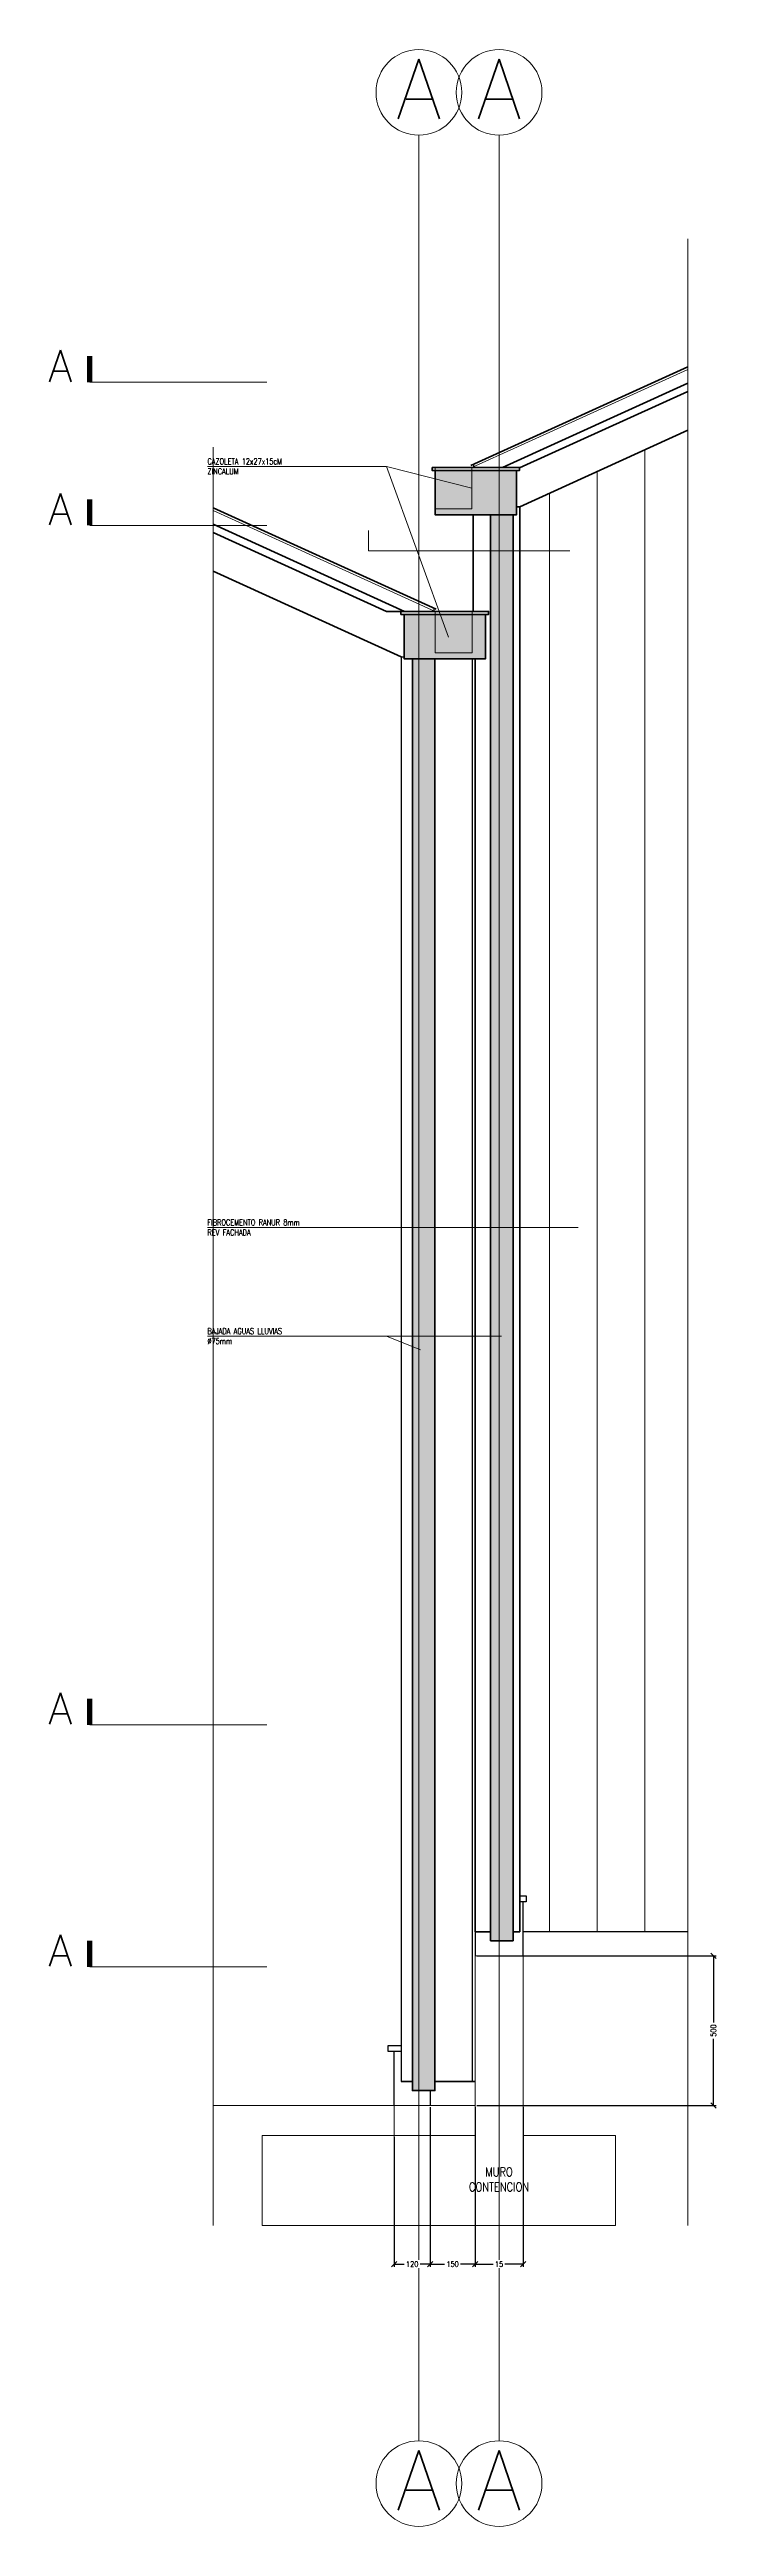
# Model space of a CAD drawing. Header units: metres. Extents: x -2 to 690, y -116 to 73.
# Drawn here: x 475.06 to 477.29, y -99.25 to -90.98 of the extents above; entities that cross this region are included whole.
import ezdxf
from ezdxf.enums import TextEntityAlignment as Align

# ---------------------------------------------------------------- set-up
doc = ezdxf.new("R2010")
doc.units = ezdxf.units.M
doc.header["$LTSCALE"] = 5
doc.header["$MEASUREMENT"] = 0
doc.layers.get('0').update_dxf_attribs({"color": 30})
doc.layers.get('DEFPOINTS').update_dxf_attribs({"color": 210})
doc.layers.add('_AUX', color=210, linetype='Continuous', lineweight=18, plot=False)
for name, color, linetype, lineweight in [('A-ANNO-DIMS', 3, 'Continuous', 18), ('A-ANNO-SYMB', 3, 'Continuous', 18), ('A-ANNO-TEXT', 3, 'Continuous', 18), ('A-DETL-MCUT', 4, 'Continuous', 25), ('A-DETL-PATT', 8, 'Continuous', 18), ('A-ELEV-IDEN', 3, 'Continuous', 18), ('A-ELEV-MBE1', 7, 'Continuous', 35), ('A-ELEV-MBE2', 4, 'Continuous', 25)]:
    doc.layers.add(name, color=color, linetype=linetype, lineweight=lineweight)
doc.styles.add('E-ROMANS', font='romans.shx', dxfattribs={"width": 0.8})
doc.dimstyles.new('E-0010_TICK_18', dxfattribs={"dimscale": 0.001, "dimtxt": 18, "dimasz": 18, "dimexe": 9, "dimexo": 6, "dimgap": 9, "dimtad": 0, "dimdec": 0, "dimlfac": 1000, "dimzin": 0, "dimdsep": 46, "dimtxsty": 'E-ROMANS', "dimblk": 'OBLIQUE', "dimcen": 9, "dimclrd": 256, "dimclre": 256, "dimclrt": 256, "dimadec": 0, "dimazin": 0, "dimtfac": 1, "dimtdec": 0, "dimtmove": 1, "dimatfit": 3, "dimldrblk": 'OPEN90', "dimfxl": 1, "dimtfill": 1, "dimtolj": 1, "dimtzin": 0, "dimarcsym": 0})

# ---------------------------------------------------------------- blocks, each defined once
blk = doc.blocks.new('_Oblique')
at = {"color": 0, "linetype": 'ByBlock', "lineweight": -2}
blk.add_line((-0.5, -0.5), (0.5, 0.5), dxfattribs=at)
blk = doc.blocks.new('*D964')
at = {"layer": 'A-ANNO-DIMS', "lineweight": -2, "transparency": 16777216}
for p, q in [((476.3276, -97.8497), (476.3276, -98.382)), ((476.2076, -97.9497), (476.2076, -98.382)), ((476.2076, -98.373), (476.2411, -98.373)), ((476.3276, -98.373), (476.2941, -98.373))]:
    blk.add_line(p, q, dxfattribs=at)
at = {"layer": 'DEFPOINTS', "color": 0, "transparency": 16777216}
for p in [(476.3276, -97.8437), (476.2076, -97.9437)]:
    blk.add_point(p, dxfattribs=at)
at = {"layer": 'A-ANNO-DIMS', "lineweight": -2, "transparency": 16777216, "xscale": 0.018, "yscale": 0.018, "zscale": 0.018, "rotation": 180}
blk.add_blockref('_Oblique', (476.2076, -98.373), dxfattribs=at)
at = {"layer": 'A-ANNO-DIMS', "lineweight": -2, "transparency": 16777216, "xscale": 0.018, "yscale": 0.018, "zscale": 0.018}
blk.add_blockref('_Oblique', (476.3276, -98.373), dxfattribs=at)
at = {"layer": 'A-ANNO-DIMS', "transparency": 16777216, "insert": (476.2676, -98.373), "char_height": 0.018, "attachment_point": 5, "style": 'E-ROMANS', "bg_fill": 3, "box_fill_scale": 1.25, "bg_fill_color": 256, "bg_fill_true_color": 13158600, "bg_fill_transparency": 0}
blk.add_mtext('\\A1;120', dxfattribs=at)
at = {"layer": 'DEFPOINTS', "color": 0, "transparency": 16777216}
blk.add_point((476.3276, -98.373), dxfattribs=at)
blk = doc.blocks.new('_Open90')
at = {"color": 0, "linetype": 'ByBlock', "lineweight": -2}
for p, q in [((0, 0), (-1, 0)), ((-0.5, 0.5), (0, 0)), ((0, 0), (-0.5, -0.5))]:
    blk.add_line(p, q, dxfattribs=at)
blk = doc.blocks.new('*D13')
at = {"layer": 'A-ANNO-DIMS', "lineweight": -2, "transparency": 16777216}
for p, q in [((476.4776, -97.8497), (476.4776, -98.382)), ((476.6376, -97.8497), (476.6376, -98.382)), ((476.4776, -98.373), (476.538, -98.373)), ((476.6376, -98.373), (476.5772, -98.373))]:
    blk.add_line(p, q, dxfattribs=at)
at = {"layer": 'DEFPOINTS', "color": 0, "transparency": 16777216}
for p in [(476.4776, -97.8437), (476.6376, -97.8437), (476.6376, -98.373)]:
    blk.add_point(p, dxfattribs=at)
at = {"layer": 'A-ANNO-DIMS', "lineweight": -2, "transparency": 16777216, "xscale": 0.018, "yscale": 0.018, "zscale": 0.018, "rotation": 180}
blk.add_blockref('_Oblique', (476.4776, -98.373), dxfattribs=at)
at = {"layer": 'A-ANNO-DIMS', "lineweight": -2, "transparency": 16777216, "xscale": 0.018, "yscale": 0.018, "zscale": 0.018}
blk.add_blockref('_Oblique', (476.6376, -98.373), dxfattribs=at)
at = {"layer": 'A-ANNO-DIMS', "transparency": 16777216, "insert": (476.5576, -98.373), "char_height": 0.018, "attachment_point": 5, "style": 'E-ROMANS', "bg_fill": 3, "box_fill_scale": 1.25, "bg_fill_color": 256, "bg_fill_true_color": 13158600, "bg_fill_transparency": 0}
blk.add_mtext('\\A1;15', dxfattribs=at)
blk = doc.blocks.new('*D1011')
at = {"layer": 'A-ANNO-DIMS', "lineweight": -2, "transparency": 16777216}
for p, q in [((476.3276, -97.8497), (476.3276, -98.382)), ((476.4776, -97.8497), (476.4776, -98.382)), ((476.3276, -98.373), (476.3761, -98.373)), ((476.4776, -98.373), (476.4291, -98.373))]:
    blk.add_line(p, q, dxfattribs=at)
at = {"layer": 'DEFPOINTS', "color": 0, "transparency": 16777216}
for p in [(476.3276, -97.8437), (476.4776, -97.8437), (476.4776, -98.373)]:
    blk.add_point(p, dxfattribs=at)
at = {"layer": 'A-ANNO-DIMS', "lineweight": -2, "transparency": 16777216, "xscale": 0.018, "yscale": 0.018, "zscale": 0.018, "rotation": 180}
blk.add_blockref('_Oblique', (476.3276, -98.373), dxfattribs=at)
at = {"layer": 'A-ANNO-DIMS', "lineweight": -2, "transparency": 16777216, "xscale": 0.018, "yscale": 0.018, "zscale": 0.018}
blk.add_blockref('_Oblique', (476.4776, -98.373), dxfattribs=at)
at = {"layer": 'A-ANNO-DIMS', "transparency": 16777216, "insert": (476.4026, -98.373), "char_height": 0.018, "attachment_point": 5, "style": 'E-ROMANS', "bg_fill": 3, "box_fill_scale": 1.25, "bg_fill_color": 256, "bg_fill_true_color": 13158600, "bg_fill_transparency": 0}
blk.add_mtext('\\A1;150', dxfattribs=at)
blk = doc.blocks.new('*D1012')
at = {"layer": 'A-ANNO-DIMS', "lineweight": -2, "transparency": 16777216}
for p, q in [((476.4836, -97.3437), (477.2816, -97.3437)), ((477.2726, -97.3437), (477.2726, -97.5662)), ((477.2726, -97.8437), (477.2726, -97.6212)), ((476.4836, -97.8437), (477.2816, -97.8437))]:
    blk.add_line(p, q, dxfattribs=at)
at = {"layer": 'DEFPOINTS', "color": 0, "transparency": 16777216}
for p in [(476.4776, -97.3437), (477.2726, -97.3437), (476.4776, -97.8437)]:
    blk.add_point(p, dxfattribs=at)
at = {"layer": 'A-ANNO-DIMS', "lineweight": -2, "transparency": 16777216, "xscale": 0.018, "yscale": 0.018, "zscale": 0.018}
for p, rotation in [((477.2726, -97.3437), 90), ((477.2726, -97.8437), 270)]:
    blk.add_blockref('_Oblique', p, dxfattribs=dict(at, rotation=rotation))
at = {"layer": 'A-ANNO-DIMS', "transparency": 16777216, "insert": (477.2726, -97.5937), "char_height": 0.018, "attachment_point": 5, "rotation": 90, "style": 'E-ROMANS', "bg_fill": 3, "box_fill_scale": 1.25, "bg_fill_color": 256, "bg_fill_true_color": 13158600, "bg_fill_transparency": 0}
blk.add_mtext('\\A1;500', dxfattribs=at)

msp = doc.modelspace()

# ---------------------------------------------------------------- hatches: boundary and pattern name
at = {"layer": 'A-DETL-PATT'}
h = msp.add_hatch(dxfattribs=at)
h.set_pattern_fill('LINE', color=256, scale=0.05, angle=90, style=0)
h.set_pattern_definition([(90, (0, 0), (-0.15875, 3e-16), [])])
h.paths.add_polyline_path([(477.187, -92.2505), (476.6266, -92.5057), (476.6266, -97.1437), (476.6376, -97.1437), (476.6476, -97.1437), (476.6476, -97.1637), (476.6376, -97.1637), (476.6376, -97.2637), (477.187, -97.2637)])
for points in [[(476.6162, -92.3845), (476.3442, -92.3845), (476.3442, -92.5327), (476.6162, -92.5327)], [(476.6046, -92.5327), (476.5296, -92.5327), (476.5296, -97.2937), (476.6046, -97.2937)], [(476.5126, -92.8651), (476.2406, -92.8651), (476.2406, -93.0133), (476.5126, -93.0133)], [(476.3436, -93.0133), (476.2686, -93.0133), (476.2686, -97.7937), (476.3436, -97.7937)]]:
    msp.add_hatch(color=256, dxfattribs=at).paths.add_polyline_path(points)

# ---------------------------------------------------------------- linework, layer by layer
at = {"layer": '_AUX'}
msp.add_lwpolyline([(476.1216, -92.585), (476.1216, -92.6534), (476.7942, -92.6534)], dxfattribs=at)
at = {"layer": 'A-ANNO-SYMB', "ltscale": 10}
for p, q in [((476.2901, -98.963), (476.2901, -91.2654)), ((476.5576, -98.963), (476.5576, -91.2654))]:
    msp.add_line(p, q, dxfattribs=at)
at = {"layer": 'A-ANNO-SYMB'}
for p, q in [((475.7828, -92.0904), (475.1919, -92.0904)), ((475.7828, -92.568), (475.1919, -92.568)), ((475.7828, -96.5728), (475.1919, -96.5728)), ((475.7828, -97.3808), (475.1919, -97.3808)), ((476.4776, -97.3437), (477.187, -97.3437)), ((476.4776, -97.3437), (476.4776, -97.8437)), ((476.4776, -97.8437), (475.6034, -97.8437))]:
    msp.add_line(p, q, dxfattribs=at)
at = {"layer": 'A-ANNO-SYMB', "const_width": 0.0175}
for points in [[(475.1919, -92.0904), (475.1919, -92.0029)], [(475.1919, -92.568), (475.1919, -92.4805)], [(475.1919, -96.5728), (475.1919, -96.4853)], [(475.1919, -97.3808), (475.1919, -97.2933)]]:
    msp.add_lwpolyline(points, dxfattribs=at)
at = {"layer": 'A-ANNO-SYMB'}
for centre in [(476.2901, -91.1223), (476.5576, -91.1223), (476.2901, -99.106), (476.5576, -99.106)]:
    msp.add_circle(centre, 0.143, dxfattribs=at)
at = {"layer": 'A-ANNO-TEXT'}
msp.add_line((476.1826, -95.2747), (476.5654, -95.2747), dxfattribs=at)
for points in [[(475.5848, -92.3709), (476.1826, -92.3709), (476.3894, -92.9407)], [(476.1826, -92.3709), (476.4671, -92.4436)], [(475.5848, -94.9119), (476.1826, -94.9119), (476.8214, -94.9119)], [(475.5848, -95.2747), (476.1826, -95.2747), (476.2953, -95.3209)]]:
    msp.add_lwpolyline(points, dxfattribs=at)
at = {"layer": 'A-DETL-MCUT'}
for p, q in [((476.4721, -92.364), (476.4721, -92.3745)), ((476.3396, -92.8446), (476.3396, -92.8551)), ((476.2306, -93.007), (476.2306, -97.7637)), ((476.2306, -93.007), (476.2406, -93.007))]:
    msp.add_line(p, q, dxfattribs=at)
at = {"layer": 'A-ELEV-IDEN', "ltscale": 10}
for p, q in [((476.6376, -97.9437), (476.6376, -97.3437)), ((476.2076, -97.9437), (476.2076, -97.8437))]:
    msp.add_line(p, q, dxfattribs=at)
for points in [[(477.187, -98.2437), (477.187, -91.6111)], [(476.6187, -92.306), (477.187, -92.0472)], [(475.6034, -92.307), (475.6034, -98.2437)], [(476.6187, -92.306), (476.4671, -92.3745), (476.4671, -92.5127), (476.3442, -92.5127), (476.3442, -92.3745), (476.3341, -92.3745), (476.3341, -92.3745), (476.3341, -92.3745)], [(476.193, -92.7866), (475.6034, -92.518)], [(476.193, -92.7866), (476.3446, -92.8551), (476.3446, -92.9933), (476.4674, -92.9933), (476.4674, -92.8551), (476.4776, -92.8551), (476.4776, -92.8551), (476.4776, -92.8551)], [(476.2076, -97.9437), (475.7676, -97.9437), (475.7676, -98.2437), (476.9457, -98.2437), (476.9457, -97.9437), (476.6376, -97.9437)]]:
    msp.add_lwpolyline(points, dxfattribs=at)
at = {"layer": 'A-ELEV-MBE1'}
for p, q in [((476.6162, -92.3845), (476.3442, -92.3845)), ((476.4716, -92.5327), (476.4716, -92.8551)), ((476.6266, -92.5057), (476.6162, -92.5057)), ((476.6266, -92.5057), (476.6266, -97.2637)), ((476.2304, -92.8551), (476.1817, -92.8551)), ((476.5126, -92.8651), (476.2406, -92.8651)), ((476.2566, -92.8651), (476.4674, -92.8651)), ((476.4776, -93.0133), (476.4776, -97.2637)), ((476.5296, -97.2637), (476.4776, -97.2637)), ((476.6266, -97.2637), (476.6046, -97.2637)), ((476.2306, -97.7637), (476.2686, -97.7637)), ((476.3436, -97.7637), (476.4776, -97.7637))]:
    msp.add_line(p, q, dxfattribs=at)
for points in [[(476.4638, -92.3677), (477.187, -92.0384)], [(476.5696, -92.3745), (477.187, -92.0934)], [(476.6262, -92.3762), (477.187, -92.1208)], [(476.6266, -92.5057), (477.187, -92.2505)], [(476.3479, -92.8483), (475.6034, -92.5094)], [(476.6046, -92.5327), (476.6046, -97.2937), (476.5296, -97.2937), (476.5296, -92.5327)], [(476.242, -92.8551), (475.6034, -92.5643)], [(476.1817, -92.8551), (475.6034, -92.5918)], [(476.2306, -93.007), (475.6034, -92.7214)], [(476.2686, -93.0133), (476.2686, -97.7937), (476.3436, -97.7937), (476.3436, -93.0133)]]:
    msp.add_lwpolyline(points, dxfattribs=at)
for points in [[(476.3341, -92.3745), (476.3341, -92.3845), (476.3442, -92.3845), (476.3442, -92.5327), (476.6162, -92.5327), (476.6162, -92.3845), (476.6262, -92.3845), (476.6262, -92.3745)], [(476.2304, -92.8551), (476.2304, -92.8651), (476.2406, -92.8651), (476.2406, -93.0133), (476.5126, -93.0133), (476.5126, -92.8651), (476.5226, -92.8651), (476.5226, -92.8551)]]:
    msp.add_lwpolyline(points, close=True, dxfattribs=at)
at = {"layer": 'A-ELEV-MBE2'}
for p, q in [((476.4676, -93.0133), (476.4676, -97.7637)), ((476.6376, -97.3437), (476.6376, -97.1637)), ((476.4776, -97.2637), (476.4776, -97.3437)), ((477.187, -97.2637), (476.6376, -97.2637)), ((476.2076, -97.8437), (476.2076, -97.6637)), ((476.3276, -97.7937), (476.3276, -97.8437))]:
    msp.add_line(p, q, dxfattribs=at)
for points in [[(476.6266, -97.1437), (476.6376, -97.1437), (476.6476, -97.1437), (476.6476, -97.1637), (476.6266, -97.1637)], [(476.1876, -97.6437), (476.2306, -97.6437)], [(476.2306, -97.6637), (476.1876, -97.6637), (476.1876, -97.6437)]]:
    msp.add_lwpolyline(points, dxfattribs=at)

# ---------------------------------------------------------------- texts
at = {"layer": 'A-ANNO-TEXT', "style": 'E-ROMANS'}
for s, insert, char_height, attachment_point in [('CAZOLETA 12x27x15cM\\PZINCALUM', (475.5848, -92.3709), 0.02, 4), ('FIBROCEMENTO RANUR 8mm\\PREV FACHADA', (475.5848, -94.9119), 0.02, 4), ('BAJADA AGUAS LLUVIAS\\P%%C75mm', (475.5848, -95.2747), 0.02, 4), ('\\pi-0.09,l0.09,t0.09;MURO \\PCONTENCION', (476.5576, -98.0903), 0.03, 5)]:
    msp.add_mtext(s, dxfattribs=dict(at, insert=insert, char_height=char_height, attachment_point=attachment_point))
for p in [(476.2901, -91.1112), (476.5576, -91.1112), (476.2901, -99.0949), (476.5576, -99.0949)]:
    msp.add_attdef('A', text='0.00', height=0.2, dxfattribs=at).set_placement(p, align=Align.MIDDLE_CENTER)
for p in [(475.0536, -92.036), (475.0536, -92.5135), (475.0536, -96.5183), (475.0536, -97.3263)]:
    msp.add_attdef('A', text='CORTE', height=0.10493, dxfattribs=at).set_placement(p, align=Align.MIDDLE_LEFT)

# ---------------------------------------------------------------- next in the draw order: dimensions: what is measured, and where the dimension line sits
at = {"layer": 'A-ANNO-DIMS'}
dim = msp.add_linear_dim(base=(476.3276, -98.373), p1=(476.2076, -97.9437), p2=(476.3276, -97.8437), dimstyle='E-0010_TICK_18', dxfattribs=at)
dim.commit()
dim.dimension.update_dxf_attribs({"geometry": '*D964', "text_midpoint": (476.2676, -98.373)})
dim = msp.add_linear_dim(base=(476.6376, -98.373), p1=(476.4776, -97.8437), p2=(476.6376, -97.8437), text='15', dimstyle='E-0010_TICK_18', dxfattribs=at)
dim.commit()
dim.dimension.update_dxf_attribs({"geometry": '*D13', "text_midpoint": (476.5576, -98.373)})

# ---------------------------------------------------------------- next in the draw order: linework, layer by layer
at = {"layer": 'A-ANNO-SYMB'}
msp.add_lwpolyline([(476.4776, -97.8437), (476.4776, -97.9437), (476.2076, -97.9437), (476.2076, -98.2437), (476.9457, -98.2437), (476.9457, -97.9437), (476.6376, -97.9437), (476.6376, -97.3437)], dxfattribs=at)

# ---------------------------------------------------------------- next in the draw order: dimensions: what is measured, and where the dimension line sits
at = {"layer": 'A-ANNO-DIMS'}
dim = msp.add_linear_dim(base=(476.4776, -98.373), p1=(476.3276, -97.8437), p2=(476.4776, -97.8437), dimstyle='E-0010_TICK_18', dxfattribs=at)
dim.commit()
dim.dimension.update_dxf_attribs({"geometry": '*D1011', "text_midpoint": (476.4026, -98.373)})

# ---------------------------------------------------------------- next in the draw order: dimensions: what is measured, and where the dimension line sits
dim = msp.add_linear_dim(base=(477.2726, -97.3437), p1=(476.4776, -97.8437), p2=(476.4776, -97.3437), angle=90, dimstyle='E-0010_TICK_18', dxfattribs=at)
dim.commit()
dim.dimension.update_dxf_attribs({"geometry": '*D1012', "text_midpoint": (477.2726, -97.5937)})

doc.saveas('drawing.dxf')
